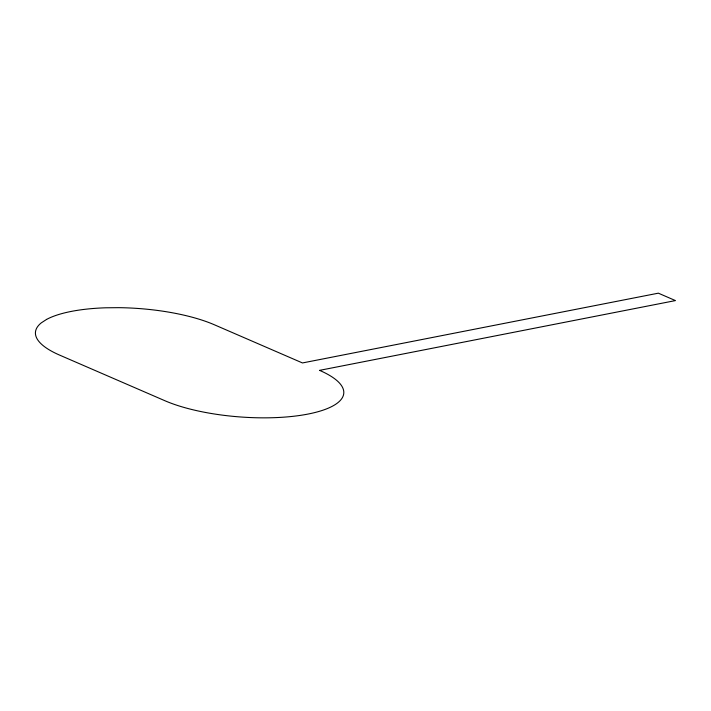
<?xml version="1.0" encoding="UTF-8"?>
<svg xmlns="http://www.w3.org/2000/svg" width="711" height="711" viewBox="0 0 711 711"><rect width="100%" height="100%" fill="white"/><g stroke="black" fill="none" stroke-linecap="round" stroke-linejoin="round"><path stroke-width="1.07" d="M46.597 319.408L41.327 322.83A101.806 31.462 4.3 0 0 59.6 355.1L164.899 400.728A101.806 31.462 4.3 0 0 308.085 414.051A101.806 31.462 4.3 0 0 319.559 370.36L675.45 300.584L658.35 293.172L302.468 362.948L214.331 324.758A101.806 31.462 4.3 0 0 118.693 307.667L105.806 307.792A101.806 31.462 4.3 0 0 46.597 319.408"/></g></svg>
